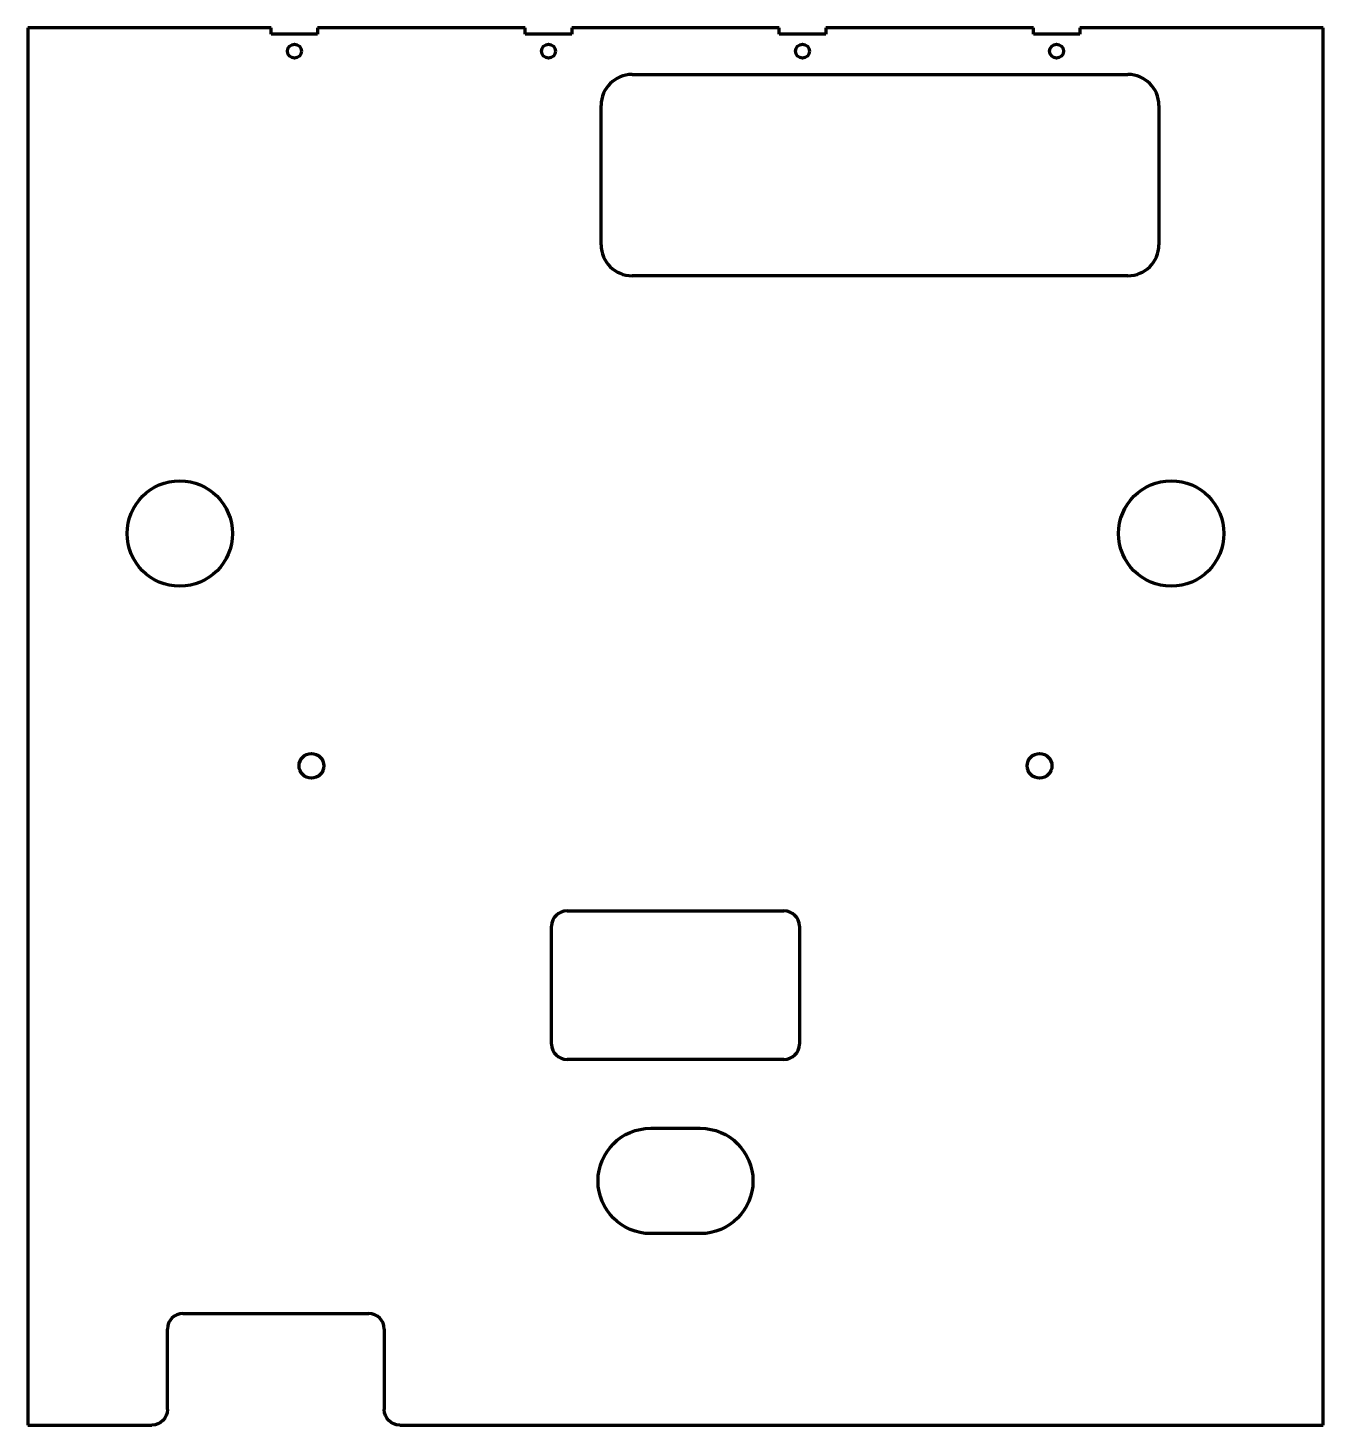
# Model space of a CAD drawing. Header units: millimetres. Extents: x -121 to 297, y -100 to 351.
import ezdxf

# ---------------------------------------------------------------- set-up
doc = ezdxf.new("R2010")
doc.units = ezdxf.units.MM
doc.header["$MEASUREMENT"] = 0
doc.layers.add('Visibile', color=7, linetype='Continuous', lineweight=0)

msp = doc.modelspace()

# ---------------------------------------------------------------- linework, layer by layer
at = {"layer": 'Visibile', "color": 7, "lineweight": 70}
for p, q in [((-42.48, 350.56), (-120.98, 350.56)), ((-120.98, 350.56), (-120.98, -100.44)), ((-42.48, 348.56), (-42.48, 350.56)), ((-27.48, 348.56), (-42.48, 348.56)), ((-27.48, 350.56), (-27.48, 348.56)), ((39.52, 350.56), (-27.48, 350.56)), ((39.52, 348.56), (39.52, 350.56)), ((54.52, 348.56), (39.52, 348.56)), ((54.52, 350.56), (54.52, 348.56)), ((121.52, 350.56), (54.52, 350.56)), ((121.52, 348.56), (121.52, 350.56)), ((136.52, 348.56), (121.52, 348.56)), ((136.52, 350.56), (136.52, 348.56)), ((203.52, 350.56), (136.52, 350.56)), ((203.52, 348.56), (203.52, 350.56)), ((218.52, 348.56), (203.52, 348.56)), ((218.52, 350.56), (218.52, 348.56)), ((297.02, 350.56), (218.52, 350.56)), ((297.02, -100.44), (297.02, 350.56)), ((74.02, 335.56), (234.02, 335.56)), ((64.02, 280.56), (64.02, 325.56)), ((244.02, 325.56), (244.02, 280.56)), ((234.02, 270.56), (74.02, 270.56)), ((53.02, 65.56), (123.02, 65.56)), ((48.02, 22.56), (48.02, 60.56)), ((128.02, 60.56), (128.02, 22.56)), ((123.02, 17.56), (53.02, 17.56)), ((80.02, -4.64), (96.02, -4.64)), ((96.02, -38.64), (80.02, -38.64)), ((-70.98, -64.44), (-10.98, -64.44)), ((-75.98, -95.44), (-75.98, -69.44)), ((-5.98, -69.44), (-5.98, -95.44)), ((-120.98, -100.44), (-80.98, -100.44)), ((-0.98, -100.44), (297.02, -100.44))]:
    msp.add_line(p, q, dxfattribs=at)
for centre, radius in [((-34.98, 343.06), 2.25), ((47.02, 343.06), 2.25), ((129.02, 343.06), 2.25), ((211.02, 343.06), 2.25), ((-71.98, 187.36), 17), ((248.02, 187.36), 17), ((-29.48, 112.36), 4), ((205.52, 112.36), 4)]:
    msp.add_circle(centre, radius, dxfattribs=at)
for points in [[(74.02, 335.56), (68.5, 335.56), (64.02, 331.08), (64.02, 325.56)], [(244.02, 325.56), (244.02, 331.08), (239.54, 335.56), (234.02, 335.56)], [(64.02, 280.56), (64.02, 275.04), (68.5, 270.56), (74.02, 270.56)], [(234.02, 270.56), (239.54, 270.56), (244.02, 275.04), (244.02, 280.56)], [(53.02, 65.56), (50.26, 65.56), (48.02, 63.32), (48.02, 60.56)], [(128.02, 60.56), (128.02, 63.32), (125.78, 65.56), (123.02, 65.56)], [(48.02, 22.56), (48.02, 19.8), (50.26, 17.56), (53.02, 17.56)], [(123.02, 17.56), (125.78, 17.56), (128.02, 19.8), (128.02, 22.56)], [(-70.98, -64.44), (-73.74, -64.44), (-75.98, -66.68), (-75.98, -69.44)], [(-5.98, -69.44), (-5.98, -66.68), (-8.22, -64.44), (-10.98, -64.44)], [(-75.98, -95.44), (-75.98, -98.2), (-78.22, -100.44), (-80.98, -100.44)], [(-0.98, -100.44), (-3.74, -100.44), (-5.98, -98.2), (-5.98, -95.44)]]:
    msp.add_open_spline(points, degree=3, dxfattribs=at)
for points in [[(80.02, -38.64), (70.63, -38.64), (63.02, -31.03), (63.02, -21.64), (63.02, -12.25), (70.63, -4.64), (80.02, -4.64)], [(96.02, -4.64), (105.41, -4.64), (113.02, -12.25), (113.02, -21.64), (113.02, -31.03), (105.41, -38.64), (96.02, -38.64)]]:
    msp.add_open_spline(points, degree=3, knots=[0, 0, 0, 0, 1, 1, 1, 2, 2, 2, 2], dxfattribs=at)

doc.saveas('drawing.dxf')
